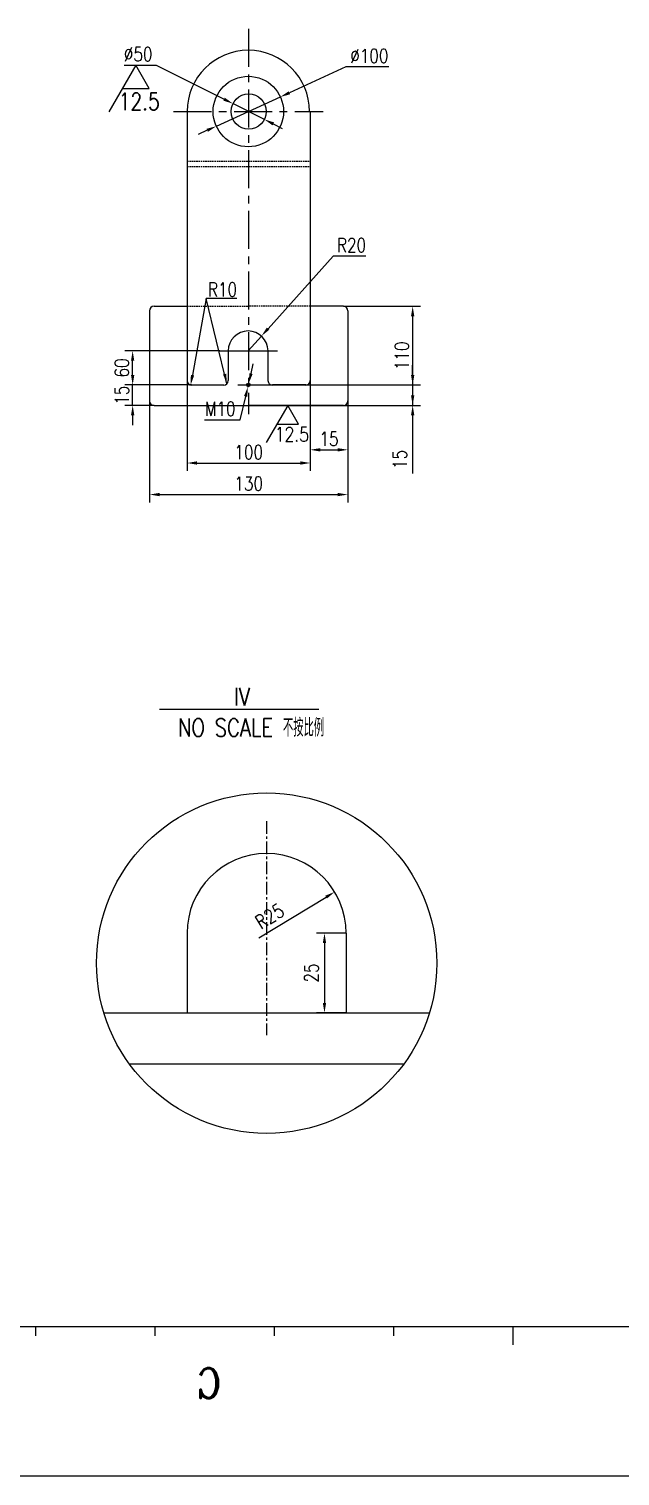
# Model space of a CAD drawing. Header units: millimetres. Extents: x 59416 to 141837, y 76647 to 89475.
# Drawn here: x 63959 to 65446, y 76860 to 80495 of the extents above; entities that cross this region are included whole.
import ezdxf
from ezdxf.enums import TextEntityAlignment as Align

# ---------------------------------------------------------------- set-up
doc = ezdxf.new("R2010")
doc.units = ezdxf.units.MM
doc.linetypes.add('CENTER', pattern=[50.8, 31.75, -6.35, 6.35, -6.35])
doc.linetypes.add('DASHED', pattern=[19.05, 12.7, -6.35])
for name, color, linetype in [('1轮廓实线层', 7, 'Continuous'), ('2细线层', 4, 'Continuous'), ('3中心线层', 1, 'CENTER'), ('4虚线层', 6, 'DASHED'), ('7标注层', 4, 'Continuous'), ('DATA', 4, 'Continuous'), ('DIM', 4, 'Continuous'), ('图框层', 7, 'Continuous')]:
    doc.layers.add(name, color=color, linetype=linetype)
doc.styles.add('ROMANC', font='romanc', dxfattribs={"width": 0.7, "height": 6})
doc.styles.add('TH_GBDIM', font='romans.shx', dxfattribs={"width": 0.8, "bigfont": 'gbcbig.shx'})
doc.dimstyles.new('TH_GBDIM', dxfattribs={"dimscale": 10, "dimtxt": 3.5, "dimasz": 2.5, "dimexe": 2, "dimexo": 0, "dimgap": 1.5, "dimtad": 1, "dimdec": 0, "dimzin": 0, "dimdsep": 46, "dimtxsty": 'TH_GBDIM', "dimcen": 2.5, "dimclrd": 130, "dimclre": 130, "dimclrt": 3, "dimadec": 0, "dimazin": 0, "dimtfac": 0.714286, "dimtdec": 0, "dimtmove": 0, "dimatfit": 3, "dimfxl": 1, "dimtzin": 0, "dimlwd": -1, "dimlwe": -1, "dimarcsym": 0})

# ---------------------------------------------------------------- blocks, each defined once
blk = doc.blocks.new('PC_PAPER_BLOCK')
at = {"layer": '2细线层'}
for p, q in [((-25, -10), (-25, 584)), ((0, 280), (-1.5, 280)), ((0, 260), (-1.5, 260)), ((0, 240), (-1.5, 240)), ((0, 220), (-1.5, 220)), ((0, 200), (-3, 200))]:
    blk.add_line(p, q, dxfattribs=at)
at = {"layer": '图框层'}
blk.add_line((0, 0), (0, 574), dxfattribs=at)
at = {"layer": '2细线层', "style": 'ROMANC', "width": 0.9}
blk.add_text('C', height=5, rotation=90, dxfattribs=at).set_placement((-6.94, 248.87))
blk = doc.blocks.new('*D767')
at = {"layer": '1轮廓实线层', "color": 130, "transparency": 16777216}
for p, q in [((64262.9, 79560.9), (64262.9, 79305.7)), ((64760.9, 79560.9), (64760.9, 79305.7)), ((64287.9, 79325.7), (64735.9, 79325.7))]:
    blk.add_line(p, q, dxfattribs=at)
for points in [[(64287.9, 79329.9), (64287.9, 79321.6), (64262.9, 79325.7)], [(64735.9, 79329.9), (64735.9, 79321.6), (64760.9, 79325.7)]]:
    blk.add_solid(points, dxfattribs=at)
at = {"layer": 'Defpoints', "color": 0, "transparency": 16777216}
for p in [(64262.9, 79560.9), (64760.9, 79560.9), (64760.9, 79325.7)]:
    blk.add_point(p, dxfattribs=at)
at = {"layer": '1轮廓实线层', "color": 3, "transparency": 16777216, "insert": (64511.9, 79353.2), "char_height": 35, "attachment_point": 5, "style": 'TH_GBDIM'}
blk.add_mtext('130', dxfattribs=at)
blk = doc.blocks.new('*D768')
at = {"layer": '1轮廓实线层', "color": 130, "transparency": 16777216}
for p, q in [((64357.1, 79612), (64357.1, 79385)), ((64666.7, 79612), (64666.7, 79385)), ((64382.1, 79405), (64641.7, 79405))]:
    blk.add_line(p, q, dxfattribs=at)
for points in [[(64382.1, 79409.2), (64382.1, 79400.8), (64357.1, 79405)], [(64641.7, 79409.2), (64641.7, 79400.8), (64666.7, 79405)]]:
    blk.add_solid(points, dxfattribs=at)
at = {"layer": 'Defpoints', "color": 0, "transparency": 16777216}
for p in [(64357.1, 79612), (64666.7, 79612), (64666.7, 79405)]:
    blk.add_point(p, dxfattribs=at)
at = {"layer": '1轮廓实线层', "color": 3, "transparency": 16777216, "insert": (64511.9, 79432.5), "char_height": 35, "attachment_point": 5, "style": 'TH_GBDIM'}
blk.add_mtext('100', dxfattribs=at)
blk = doc.blocks.new('*D769')
at = {"layer": '1轮廓实线层', "color": 130, "transparency": 16777216}
for p, q in [((64749.9, 79798.7), (64944.1, 79798.7)), ((64924.1, 79773.7), (64924.1, 79574.9)), ((64749.9, 79549.9), (64944.1, 79549.9))]:
    blk.add_line(p, q, dxfattribs=at)
for points in [[(64919.9, 79773.7), (64928.3, 79773.7), (64924.1, 79798.7)], [(64919.9, 79574.9), (64928.3, 79574.9), (64924.1, 79549.9)]]:
    blk.add_solid(points, dxfattribs=at)
at = {"layer": 'Defpoints', "color": 0, "transparency": 16777216}
for p in [(64749.9, 79798.7), (64749.9, 79549.9), (64924.1, 79549.9)]:
    blk.add_point(p, dxfattribs=at)
at = {"layer": '1轮廓实线层', "color": 3, "transparency": 16777216, "insert": (64896.6, 79674.3), "char_height": 35, "attachment_point": 5, "rotation": 90, "style": 'TH_GBDIM'}
blk.add_mtext('110', dxfattribs=at)
blk = doc.blocks.new('*D770')
at = {"layer": '1轮廓实线层', "color": 130, "transparency": 16777216}
for p, q in [((64220.2, 79626), (64220.2, 79651)), ((64368.2, 79601), (64200.2, 79601)), ((64220.2, 79549.9), (64220.2, 79601)), ((64273.9, 79549.9), (64200.2, 79549.9)), ((64220.2, 79524.9), (64220.2, 79499.9))]:
    blk.add_line(p, q, dxfattribs=at)
for points in [[(64216, 79626), (64224.4, 79626), (64220.2, 79601)], [(64216, 79524.9), (64224.4, 79524.9), (64220.2, 79549.9)]]:
    blk.add_solid(points, dxfattribs=at)
at = {"layer": 'Defpoints', "color": 0, "transparency": 16777216}
for p in [(64220.2, 79601), (64368.2, 79601), (64273.9, 79549.9)]:
    blk.add_point(p, dxfattribs=at)
at = {"layer": '1轮廓实线层', "color": 3, "transparency": 16777216, "insert": (64192.7, 79575.4), "char_height": 35, "attachment_point": 5, "rotation": 90, "style": 'TH_GBDIM'}
blk.add_mtext('15', dxfattribs=at)
blk = doc.blocks.new('*D771')
at = {"layer": '1轮廓实线层', "color": 130, "transparency": 16777216}
for p, q in [((64439.6, 79686.8), (64200.2, 79686.8)), ((64220.2, 79626), (64220.2, 79661.8)), ((64368.2, 79601), (64200.2, 79601))]:
    blk.add_line(p, q, dxfattribs=at)
for points in [[(64216, 79661.8), (64224.4, 79661.8), (64220.2, 79686.8)], [(64216, 79626), (64224.4, 79626), (64220.2, 79601)]]:
    blk.add_solid(points, dxfattribs=at)
at = {"layer": 'Defpoints', "color": 0, "transparency": 16777216}
for p in [(64220.2, 79686.8), (64439.6, 79686.8), (64368.2, 79601)]:
    blk.add_point(p, dxfattribs=at)
at = {"layer": '1轮廓实线层', "color": 3, "transparency": 16777216, "insert": (64192.7, 79643.9), "char_height": 35, "attachment_point": 5, "rotation": 90, "style": 'TH_GBDIM'}
blk.add_mtext('60', dxfattribs=at)
blk = doc.blocks.new('*D772')
at = {"layer": '1轮廓实线层', "color": 130, "transparency": 16777216}
for p, q in [((64666.7, 79612), (64666.7, 79418.2)), ((64760.9, 79560.9), (64760.9, 79418.2)), ((64691.7, 79438.2), (64735.9, 79438.2))]:
    blk.add_line(p, q, dxfattribs=at)
for points in [[(64691.7, 79442.3), (64691.7, 79434), (64666.7, 79438.2)], [(64735.9, 79442.3), (64735.9, 79434), (64760.9, 79438.2)]]:
    blk.add_solid(points, dxfattribs=at)
at = {"layer": 'Defpoints', "color": 0, "transparency": 16777216}
for p in [(64666.7, 79612), (64760.9, 79560.9), (64760.9, 79438.2)]:
    blk.add_point(p, dxfattribs=at)
at = {"layer": '1轮廓实线层', "color": 3, "transparency": 16777216, "insert": (64713.8, 79465.7), "char_height": 35, "attachment_point": 5, "style": 'TH_GBDIM'}
blk.add_mtext('15', dxfattribs=at)
blk = doc.blocks.new('*D773')
at = {"layer": '1轮廓实线层', "color": 130, "transparency": 16777216}
for p, q in [((64517.8, 79629.6), (64523.5, 79653.9)), ((64512, 79605.3), (64510, 79596.7)), ((64490.5, 79513.9), (64504.3, 79572.3)), ((64400.5, 79513.9), (64490.5, 79513.9))]:
    blk.add_line(p, q, dxfattribs=at)
for points in [[(64513.7, 79630.6), (64521.8, 79628.6), (64512, 79605.3)], [(64500.2, 79573.3), (64508.3, 79571.4), (64510, 79596.7)]]:
    blk.add_solid(points, dxfattribs=at)
at = {"layer": 'Defpoints', "color": 0, "transparency": 16777216}
for p in [(64510, 79596.7), (64512, 79605.3)]:
    blk.add_point(p, dxfattribs=at)
at = {"layer": '1轮廓实线层', "color": 3, "transparency": 16777216, "insert": (64440.5, 79541.4), "char_height": 35, "attachment_point": 5, "style": 'TH_GBDIM'}
blk.add_mtext('M10{}{}', dxfattribs=at)
blk = doc.blocks.new('*D774')
at = {"layer": '1轮廓实线层', "color": 130, "transparency": 16777216}
for p, q in [((64724.4, 79924.5), (64560.6, 79742.5)), ((64806.4, 79924.5), (64724.4, 79924.5)), ((64510.5, 79686.8), (64543.9, 79723.9))]:
    blk.add_line(p, q, dxfattribs=at)
blk.add_solid([(64557.5, 79745.3), (64563.7, 79739.7), (64543.9, 79723.9)], dxfattribs=at)
at = {"layer": 'Defpoints', "color": 0, "transparency": 16777216}
for p in [(64543.9, 79723.9), (64510.5, 79686.8)]:
    blk.add_point(p, dxfattribs=at)
at = {"layer": '1轮廓实线层', "color": 3, "transparency": 16777216, "insert": (64770.4, 79952), "char_height": 35, "attachment_point": 5, "style": 'TH_GBDIM'}
blk.add_mtext('R20', dxfattribs=at)
blk = doc.blocks.new('*D775')
at = {"layer": '1轮廓实线层', "color": 130, "transparency": 16777216}
for p, q in [((64756.5, 80400.1), (64614.2, 80335.1)), ((64863.9, 80400.1), (64756.5, 80400.1)), ((64430.6, 80251.2), (64591.5, 80324.7)), ((64407.8, 80240.8), (64385.1, 80230.4))]:
    blk.add_line(p, q, dxfattribs=at)
for points in [[(64612.5, 80338.9), (64616, 80331.3), (64591.5, 80324.7)], [(64406.1, 80244.6), (64409.5, 80237), (64430.6, 80251.2)]]:
    blk.add_solid(points, dxfattribs=at)
at = {"layer": 'Defpoints', "color": 0, "transparency": 16777216}
for p in [(64591.5, 80324.7), (64430.6, 80251.2)]:
    blk.add_point(p, dxfattribs=at)
at = {"layer": '1轮廓实线层', "color": 3, "transparency": 16777216, "insert": (64815.2, 80427.6), "char_height": 35, "attachment_point": 5, "style": 'TH_GBDIM'}
blk.add_mtext('%%C100', dxfattribs=at)
blk = doc.blocks.new('*D759')
at = {"layer": '1轮廓实线层', "color": 130, "transparency": 16777216}
for p, q in [((64198.7, 80404.6), (64279.4, 80404.6)), ((64279.4, 80404.6), (64450, 80319)), ((64551.4, 80268.2), (64472.4, 80307.8)), ((64573.8, 80256.9), (64596.1, 80245.7))]:
    blk.add_line(p, q, dxfattribs=at)
for points in [[(64451.9, 80322.7), (64448.1, 80315.3), (64472.4, 80307.8)], [(64575.7, 80260.7), (64571.9, 80253.2), (64551.4, 80268.2)]]:
    blk.add_solid(points, dxfattribs=at)
at = {"layer": 'Defpoints', "color": 0, "transparency": 16777216}
for p in [(64472.4, 80307.8), (64551.4, 80268.2)]:
    blk.add_point(p, dxfattribs=at)
at = {"layer": '1轮廓实线层', "color": 3, "transparency": 16777216, "insert": (64234, 80432.1), "char_height": 35, "attachment_point": 5, "style": 'TH_GBDIM'}
blk.add_mtext('%%C50', dxfattribs=at)
blk = doc.blocks.new('*D760')
at = {"color": 130, "transparency": 16777216}
for p, q in [((64405.1, 79818.4), (64370.6, 79625.7)), ((64482.1, 79818.4), (64405.1, 79818.4))]:
    blk.add_line(p, q, dxfattribs=at)
blk.add_solid([(64366.5, 79626.5), (64374.7, 79625), (64366.2, 79601.1)], dxfattribs=at)
at = {"layer": 'Defpoints', "color": 0, "transparency": 16777216}
for p in [(64366.2, 79601.1), (64368.2, 79612)]:
    blk.add_point(p, dxfattribs=at)
at = {"color": 3, "transparency": 16777216, "insert": (64446.1, 79840.9), "char_height": 35, "attachment_point": 5, "style": 'TH_GBDIM'}
blk.add_mtext('R10', dxfattribs=at)
blk = doc.blocks.new('*D766')
at = {"color": 130, "transparency": 16777216}
for p, q in [((64924.1, 79626), (64924.1, 79651)), ((64511, 79601), (64944.1, 79601)), ((64924.1, 79601), (64924.1, 79549.9)), ((64511, 79549.9), (64944.1, 79549.9)), ((64924.1, 79524.9), (64924.1, 79378.4))]:
    blk.add_line(p, q, dxfattribs=at)
for points in [[(64919.9, 79626), (64928.3, 79626), (64924.1, 79601)], [(64919.9, 79524.9), (64928.3, 79524.9), (64924.1, 79549.9)]]:
    blk.add_solid(points, dxfattribs=at)
at = {"layer": 'Defpoints', "color": 0, "transparency": 16777216}
for p in [(64511, 79601), (64511, 79549.9), (64924.1, 79549.9)]:
    blk.add_point(p, dxfattribs=at)
at = {"color": 3, "transparency": 16777216, "insert": (64891.6, 79414.1), "char_height": 35, "attachment_point": 5, "rotation": 90, "style": 'TH_GBDIM'}
blk.add_mtext('15', dxfattribs=at)
blk = doc.blocks.new('*D837')
at = {"color": 130, "transparency": 16777216}
blk.add_line((64537.7, 78212.1), (64706.6, 78314.6), dxfattribs=at)
blk.add_solid([(64704.4, 78318.1), (64708.8, 78311), (64728, 78327.5)], dxfattribs=at)
at = {"layer": 'Defpoints', "color": 0, "transparency": 16777216}
for p in [(64728, 78327.5), (64557, 78223.8)]:
    blk.add_point(p, dxfattribs=at)
at = {"color": 3, "transparency": 16777216, "insert": (64564.5, 78266.4), "char_height": 35, "attachment_point": 5, "rotation": 31.2385, "style": 'TH_GBDIM'}
blk.add_mtext('R25', dxfattribs=at)
blk = doc.blocks.new('*D838')
at = {"color": 130, "transparency": 16777216}
for p, q in [((64757, 78223.8), (64682.4, 78223.8)), ((64702.4, 78198.8), (64702.4, 78048.8)), ((64757, 78023.8), (64682.4, 78023.8))]:
    blk.add_line(p, q, dxfattribs=at)
for points in [[(64698.2, 78198.8), (64706.6, 78198.8), (64702.4, 78223.8)], [(64698.2, 78048.8), (64706.6, 78048.8), (64702.4, 78023.8)]]:
    blk.add_solid(points, dxfattribs=at)
at = {"layer": 'Defpoints', "color": 0, "transparency": 16777216}
for p in [(64757, 78223.8), (64702.4, 78023.8), (64757, 78023.8)]:
    blk.add_point(p, dxfattribs=at)
at = {"color": 3, "transparency": 16777216, "insert": (64669.9, 78123.8), "char_height": 35, "attachment_point": 5, "rotation": 90, "style": 'TH_GBDIM'}
blk.add_mtext('25', dxfattribs=at)

msp = doc.modelspace()

# ---------------------------------------------------------------- linework, layer by layer
for p, q in [((64357.1, 80288), (64357.1, 79612)), ((64666.7, 80288), (64666.7, 79612)), ((64262.9, 79787.6), (64262.9, 79560.9)), ((64273.9, 79798.7), (64357.1, 79798.7)), ((64749.9, 79798.7), (64666.7, 79798.7)), ((64760.9, 79787.6), (64760.9, 79560.9)), ((64460.5, 79686.8), (64460.5, 79612)), ((64560.4, 79686.8), (64560.4, 79612)), ((64368.2, 79601), (64449.4, 79601)), ((64655.6, 79601), (64571.5, 79601)), ((64273.9, 79549.9), (64511.9, 79549.9)), ((64749.9, 79549.9), (64511.9, 79549.9)), ((64357, 78223.8), (64357, 78023.8)), ((64757, 78223.8), (64757, 78023.8)), ((64147.8, 78023.8), (64966.2, 78023.8)), ((64211.8, 77895.8), (64902.1, 77895.8))]:
    msp.add_line(p, q)
for centre, radius in [((64511, 80288), 88.5), ((64511.9, 80288), 44.2), ((64511, 79601), 4.42)]:
    msp.add_circle(centre, radius)
for centre, radius, start, end in [((64511, 80288), 153.9, 0, 180), ((64273.9, 79787.6), 11.1, 90, 180), ((64749.9, 79787.6), 11.1, 0, 90), ((64510.5, 79686.8), 50, 0, 180), ((64368.2, 79612), 11.1, 180, 270), ((64449.4, 79612), 11.1, 270, 0), ((64571.5, 79612), 11.1, 180, 270), ((64655.6, 79612), 11.1, 270, 0), ((64273.9, 79560.9), 11.1, 180, 270), ((64749.9, 79560.9), 11.1, 270, 0), ((64557, 78223.8), 200, 360, 180)]:
    msp.add_arc(centre, radius, start, end)
at = {"layer": '3中心线层', "ltscale": 3}
for p, q in [((64511, 80495.5), (64511, 79527.8)), ((64322.9, 80288), (64699.1, 80288))]:
    msp.add_line(p, q, dxfattribs=at)
at = {"layer": '3中心线层', "ltscale": 5}
for p, q in [((64439.6, 79686.8), (64584.2, 79686.8)), ((64484.3, 79601), (64537.7, 79601))]:
    msp.add_line(p, q, dxfattribs=at)
at = {"layer": '3中心线层'}
msp.add_line((64557, 78505.2), (64557, 77967.7), dxfattribs=at)
at = {"layer": '4虚线层', "ltscale": 0.3}
for p, q in [((64357.1, 80163), (64666.7, 80163)), ((64357.1, 80149.8), (64666.7, 80149.8)), ((64357.1, 79798.7), (64511.9, 79798.7)), ((64666.7, 79798.7), (64511.9, 79798.7))]:
    msp.add_line(p, q, dxfattribs=at)
at = {"layer": '7标注层'}
msp.add_circle((64557, 78148.5), 427.8, dxfattribs=at)
at = {"layer": 'DIM'}
for p, q in [((64227.9, 80404.6), (64160.3, 80287.5)), ((64261.7, 80346), (64227.9, 80404.6)), ((64194.1, 80346), (64261.7, 80346)), ((64610.2, 79549.9), (64556.1, 79456.2)), ((64637.3, 79503), (64610.2, 79549.9)), ((64583.2, 79503), (64637.3, 79503))]:
    msp.add_line(p, q, dxfattribs=at)

# ---------------------------------------------------------------- block references
at = {"layer": '图框层', "xscale": 15, "yscale": 15, "zscale": 15, "rotation": 90}
msp.add_blockref('PC_PAPER_BLOCK', (68176, 77235), dxfattribs=at)

# ---------------------------------------------------------------- texts
at = {"layer": 'DATA', "style": 'TH_GBDIM', "width": 0.8}
for s, p in [('%%U       IV       ', (64287.4, 78795.5)), ('NO SCALE 不按比例', (64334.1, 78717.8))]:
    msp.add_text(s, height=45, dxfattribs=at).set_placement(p)
at = {"layer": 'DIM', "style": 'TH_GBDIM', "width": 0.8}
for height, p in [(43.2, (64236.6, 80313.3)), (35.83, (64620.4, 79476.9))]:
    msp.add_text('12.5', height=height, dxfattribs=at).set_placement(p, align=Align.MIDDLE)

# ---------------------------------------------------------------- dimensions: what is measured, and where the dimension line sits
dim = msp.add_radius_dim(center=(64368.2, 79612), mpoint=(64366.2, 79601.1), text='R10', dimstyle='TH_GBDIM', override={"dimgap": 0.5, "dimtad": 1, "dimjust": 0, "dimtih": 0, "dimtoh": 1, "dimdec": 0, "dimlfac": 1, "dimtxsty": 'TH_GBDIM', "dimse1": 0, "dimse2": 0, "dimsd1": 0, "dimsd2": 0, "dimtix": 0, "dimtofl": 1, "dimtmove": 1, "dimatfit": 3})
dim.commit()
dim.dimension.update_dxf_attribs({"geometry": '*D760', "text_midpoint": (64405.1, 79818.4), "dimtype": 164})
dim = msp.add_linear_dim(base=(64924.1, 79549.9), p1=(64511, 79601), p2=(64511, 79549.9), angle=90, text='15', dimstyle='TH_GBDIM')
dim.commit()
dim.dimension.update_dxf_attribs({"geometry": '*D766', "text_midpoint": (64924.1, 79414.1), "dimtype": 160})
dim = msp.add_radius_dim(center=(64557, 78223.8), mpoint=(64728, 78327.5), text='R25', dimstyle='TH_GBDIM')
dim.commit()
dim.dimension.update_dxf_attribs({"geometry": '*D837', "text_midpoint": (64581.3, 78238.6), "dimtype": 164})
dim = msp.add_linear_dim(base=(64702.4, 78023.8), p1=(64757, 78223.8), p2=(64757, 78023.8), angle=90, text='25', dimstyle='TH_GBDIM')
dim.commit()
dim.dimension.update_dxf_attribs({"geometry": '*D838', "text_midpoint": (64669.9, 78123.8)})
at = {"layer": '1轮廓实线层'}
for p1, p2, text, picture, middle in [((64551.4, 80268.2), (64472.4, 80307.8), '%%C50', '*D759', (64279.4, 80404.6)), ((64430.6, 80251.2), (64591.5, 80324.7), '%%C100', '*D775', (64756.5, 80400.1))]:
    dim = msp.add_diameter_dim_2p(p1=p1, p2=p2, text=text, dimstyle='TH_GBDIM', override={"dimgap": 1, "dimtad": 1, "dimjust": 0, "dimtih": 0, "dimtoh": 1, "dimdec": 0, "dimlfac": 1, "dimtxsty": 'TH_GBDIM', "dimse1": 0, "dimse2": 0, "dimsd1": 0, "dimsd2": 0, "dimtix": 0, "dimtofl": 1, "dimtmove": 1, "dimatfit": 3}, dxfattribs=at)
    dim.commit()
    dim.dimension.update_dxf_attribs({"geometry": picture, "text_midpoint": middle, "dimtype": 163})
dim = msp.add_radius_dim(center=(64510.5, 79686.8), mpoint=(64543.9, 79723.9), text='R20', dimstyle='TH_GBDIM', override={"dimgap": 1, "dimtad": 1, "dimjust": 0, "dimtih": 0, "dimtoh": 1, "dimdec": 0, "dimlfac": 1, "dimtxsty": 'TH_GBDIM', "dimse1": 0, "dimse2": 0, "dimsd1": 0, "dimsd2": 0, "dimtix": 0, "dimtofl": 1, "dimtmove": 1, "dimatfit": 3}, dxfattribs=at)
dim.commit()
dim.dimension.update_dxf_attribs({"geometry": '*D774', "text_midpoint": (64724.4, 79924.5), "dimtype": 164})
for base, p1, p2, text, picture, middle in [((64924.1, 79549.9), (64749.9, 79798.7), (64749.9, 79549.9), '110', '*D769', (64896.6, 79674.3)), ((64220.2, 79686.8), (64368.2, 79601), (64439.6, 79686.8), '60', '*D771', (64192.7, 79643.9))]:
    dim = msp.add_linear_dim(base=base, p1=p1, p2=p2, angle=90, text=text, dimstyle='TH_GBDIM', override={"dimgap": 1}, dxfattribs=at)
    dim.commit()
    dim.dimension.update_dxf_attribs({"geometry": picture, "text_midpoint": middle})
dim = msp.add_diameter_dim_2p(p1=(64512, 79605.3), p2=(64510, 79596.7), text='M10{}{}', dimstyle='TH_GBDIM', override={"dimgap": 1, "dimtad": 1, "dimjust": 0, "dimtih": 0, "dimtoh": 1, "dimdec": 0, "dimlfac": 1, "dimtxsty": 'TH_GBDIM', "dimse1": 0, "dimse2": 0, "dimsd1": 0, "dimsd2": 0, "dimtix": 0, "dimtofl": 1, "dimtmove": 1, "dimatfit": 3}, dxfattribs=at)
dim.commit()
dim.dimension.update_dxf_attribs({"geometry": '*D773', "text_midpoint": (64440.5, 79541.4)})
dim = msp.add_linear_dim(base=(64220.2, 79601), p1=(64273.9, 79549.9), p2=(64368.2, 79601), angle=90, text='15', dimstyle='TH_GBDIM', override={"dimgap": 1}, dxfattribs=at)
dim.commit()
dim.dimension.update_dxf_attribs({"geometry": '*D770', "text_midpoint": (64220.2, 79575.4), "dimtype": 160})
for base, p1, p2, text, picture, middle in [((64666.7, 79405), (64357.1, 79612), (64666.7, 79612), '100', '*D768', (64511.9, 79432.5)), ((64760.9, 79438.2), (64666.7, 79612), (64760.9, 79560.9), '15', '*D772', (64713.8, 79465.7)), ((64760.9, 79325.7), (64262.9, 79560.9), (64760.9, 79560.9), '130', '*D767', (64511.9, 79353.2))]:
    dim = msp.add_linear_dim(base=base, p1=p1, p2=p2, text=text, dimstyle='TH_GBDIM', override={"dimgap": 1}, dxfattribs=at)
    dim.commit()
    dim.dimension.update_dxf_attribs({"geometry": picture, "text_midpoint": middle})

# ---------------------------------------------------------------- leaders
msp.add_leader([(64457.3, 79604.2), (64405.1, 79818.4)], dimstyle='TH_GBDIM', override={"dimgap": 0.5, "dimtad": 0, "dimtxsty": 'TH_GBDIM'})

doc.saveas('drawing.dxf')
